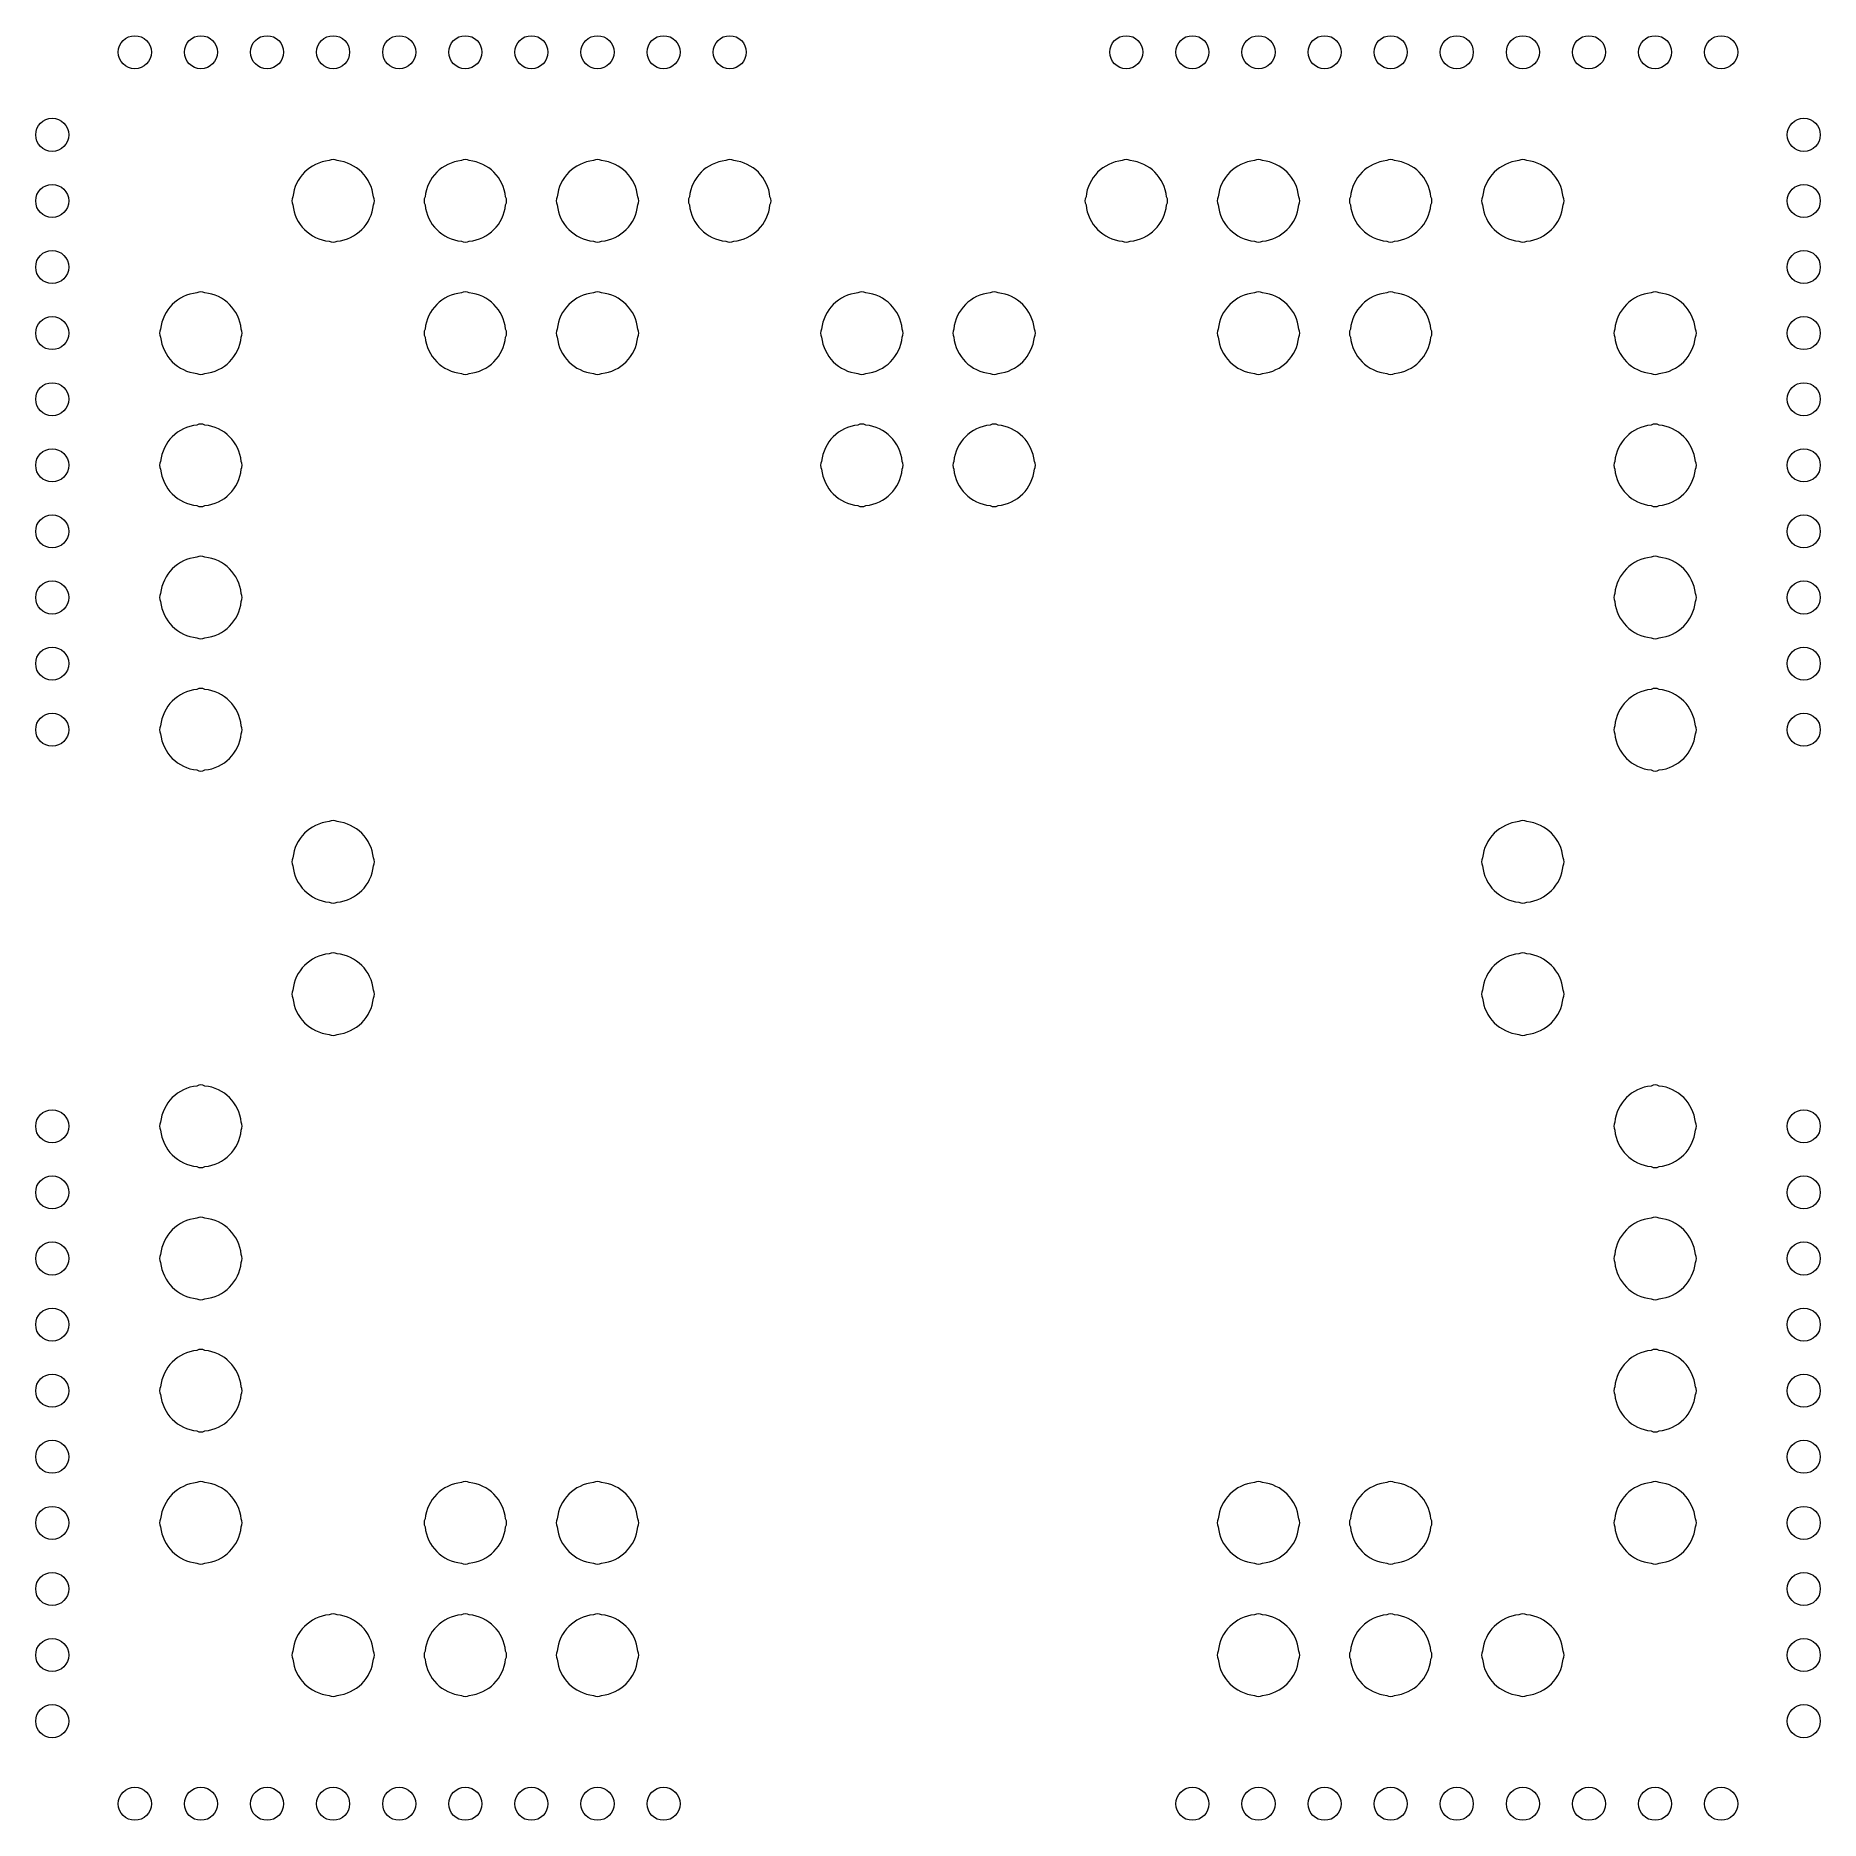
# Model space of a CAD drawing. Header units: millimetres. Extents: x -54 to 54, y -54 to 54.
import ezdxf

# ---------------------------------------------------------------- set-up
doc = ezdxf.new("R2010")
doc.units = ezdxf.units.MM
doc.layers.add('VectorLines_Light_0p003mm', color=6, linetype='CONTINUOUS', lineweight=0, true_color=0xff00ff)

msp = doc.modelspace()

# ---------------------------------------------------------------- linework, layer by layer
at = {"layer": 'VectorLines_Light_0p003mm'}
for centre in [(-48, 53), (-44, 53), (-40, 53), (-36, 53), (-32, 53), (-28, 53), (-24, 53), (-20, 53), (-16, 53), (-12, 53), (12, 53), (16, 53), (20, 53), (24, 53), (28, 53), (32, 53), (36, 53), (40, 53), (44, 53), (48, 53), (-53, 48), (53, 48), (-53, 44), (53, 44), (-53, 40), (53, 40), (-53, 36), (53, 36), (-53, 32), (53, 32), (-53, 28), (53, 28), (-53, 24), (53, 24), (-53, 20), (53, 20), (-53, 16), (53, 16), (-53, 12), (53, 12), (-53, -12), (53, -12), (-53, -16), (53, -16), (-53, -20), (53, -20), (-53, -24), (53, -24), (-53, -28), (53, -28), (-53, -32), (53, -32), (-53, -36), (53, -36), (-53, -40), (53, -40), (-53, -44), (53, -44), (-53, -48), (53, -48), (-48, -53), (-44, -53), (-40, -53), (-36, -53), (-32, -53), (-28, -53), (-24, -53), (-20, -53), (-16, -53), (16, -53), (20, -53), (24, -53), (28, -53), (32, -53), (36, -53), (40, -53), (44, -53), (48, -53)]:
    msp.add_circle(centre, 1, dxfattribs=at)
for centre, radius, start, end in [((-36, 46), 0.5, 61.1933, 118.8067), ((-28, 46), 0.5, 61.1933, 118.8067), ((-20, 46), 0.5, 61.1933, 118.8067), ((-12, 46), 0.5, 61.1933, 118.8067), ((12, 46), 0.5, 61.1933, 118.8067), ((20, 46), 0.5, 61.1933, 118.8067), ((28, 46), 0.5, 61.1933, 118.8067), ((36, 46), 0.5, 61.1933, 118.8067), ((-36, 44), 2.45, 95.6435, 174.3565), ((-36, 44), 2.45, 5.6435, 84.3565), ((-28, 44), 2.45, 95.6435, 174.3565), ((-28, 44), 2.45, 5.6435, 84.3565), ((-20, 44), 2.45, 95.6435, 174.3565), ((-20, 44), 2.45, 5.6435, 84.3565), ((-12, 44), 2.45, 95.6435, 174.3565), ((-12, 44), 2.45, 5.6435, 84.3565), ((12, 44), 2.45, 95.6435, 174.3565), ((12, 44), 2.45, 5.6435, 84.3565), ((20, 44), 2.45, 95.6435, 174.3565), ((20, 44), 2.45, 5.6435, 84.3565), ((28, 44), 2.45, 95.6435, 174.3565), ((28, 44), 2.45, 5.6435, 84.3565), ((36, 44), 2.45, 95.6435, 174.3565), ((36, 44), 2.45, 5.6435, 84.3565), ((-38, 44), 0.5, 151.1933, 208.8067), ((-36, 44), 2.45, 185.6435, 264.3565), ((-36, 44), 2.45, 275.6435, 354.3565), ((-34, 44), 0.5, 331.1933, 28.8067), ((-30, 44), 0.5, 151.1933, 208.8067), ((-28, 44), 2.45, 185.6435, 264.3565), ((-28, 44), 2.45, 275.6435, 354.3565), ((-26, 44), 0.5, 331.1933, 28.8067), ((-22, 44), 0.5, 151.1933, 208.8067), ((-20, 44), 2.45, 185.6435, 264.3565), ((-20, 44), 2.45, 275.6435, 354.3565), ((-18, 44), 0.5, 331.1933, 28.8067), ((-14, 44), 0.5, 151.1933, 208.8067), ((-12, 44), 2.45, 185.6435, 264.3565), ((-12, 44), 2.45, 275.6435, 354.3565), ((-10, 44), 0.5, 331.1933, 28.8067), ((10, 44), 0.5, 151.1933, 208.8067), ((12, 44), 2.45, 185.6435, 264.3565), ((12, 44), 2.45, 275.6435, 354.3565), ((14, 44), 0.5, 331.1933, 28.8067), ((18, 44), 0.5, 151.1933, 208.8067), ((20, 44), 2.45, 185.6435, 264.3565), ((20, 44), 2.45, 275.6435, 354.3565), ((22, 44), 0.5, 331.1933, 28.8067), ((26, 44), 0.5, 151.1933, 208.8067), ((28, 44), 2.45, 185.6435, 264.3565), ((28, 44), 2.45, 275.6435, 354.3565), ((30, 44), 0.5, 331.1933, 28.8067), ((34, 44), 0.5, 151.1933, 208.8067), ((36, 44), 2.45, 185.6435, 264.3565), ((36, 44), 2.45, 275.6435, 354.3565), ((38, 44), 0.5, 331.1933, 28.8067), ((-36, 42), 0.5, 241.1933, 298.8067), ((-28, 42), 0.5, 241.1933, 298.8067), ((-20, 42), 0.5, 241.1933, 298.8067), ((-12, 42), 0.5, 241.1933, 298.8067), ((12, 42), 0.5, 241.1933, 298.8067), ((20, 42), 0.5, 241.1933, 298.8067), ((28, 42), 0.5, 241.1933, 298.8067), ((36, 42), 0.5, 241.1933, 298.8067), ((-44, 36), 2.45, 95.6435, 174.3565), ((-44, 38), 0.5, 61.1933, 118.8067), ((-44, 36), 2.45, 5.6435, 84.3565), ((-28, 36), 2.45, 95.6435, 174.3565), ((-28, 38), 0.5, 61.1933, 118.8067), ((-28, 36), 2.45, 5.6435, 84.3565), ((-20, 36), 2.45, 95.6435, 174.3565), ((-20, 38), 0.5, 61.1933, 118.8067), ((-20, 36), 2.45, 5.6435, 84.3565), ((-4, 36), 2.45, 95.6435, 174.3565), ((-4, 38), 0.5, 61.1933, 118.8067), ((-4, 36), 2.45, 5.6435, 84.3565), ((4, 36), 2.45, 95.6435, 174.3565), ((4, 38), 0.5, 61.1933, 118.8067), ((4, 36), 2.45, 5.6435, 84.3565), ((20, 36), 2.45, 95.6435, 174.3565), ((20, 38), 0.5, 61.1933, 118.8067), ((20, 36), 2.45, 5.6435, 84.3565), ((28, 36), 2.45, 95.6435, 174.3565), ((28, 38), 0.5, 61.1933, 118.8067), ((28, 36), 2.45, 5.6435, 84.3565), ((44, 36), 2.45, 95.6435, 174.3565), ((44, 38), 0.5, 61.1933, 118.8067), ((44, 36), 2.45, 5.6435, 84.3565), ((-46, 36), 0.5, 151.1933, 208.8067), ((-44, 36), 2.45, 185.6435, 264.3565), ((-44, 36), 2.45, 275.6435, 354.3565), ((-42, 36), 0.5, 331.1933, 28.8067), ((-30, 36), 0.5, 151.1933, 208.8067), ((-28, 36), 2.45, 185.6435, 264.3565), ((-28, 36), 2.45, 275.6435, 354.3565), ((-26, 36), 0.5, 331.1933, 28.8067), ((-22, 36), 0.5, 151.1933, 208.8067), ((-20, 36), 2.45, 185.6435, 264.3565), ((-20, 36), 2.45, 275.6435, 354.3565), ((-18, 36), 0.5, 331.1933, 28.8067), ((-6, 36), 0.5, 151.1933, 208.8067), ((-4, 36), 2.45, 185.6435, 264.3565), ((-4, 36), 2.45, 275.6435, 354.3565), ((-2, 36), 0.5, 331.1933, 28.8067), ((2, 36), 0.5, 151.1933, 208.8067), ((4, 36), 2.45, 185.6435, 264.3565), ((4, 36), 2.45, 275.6435, 354.3565), ((6, 36), 0.5, 331.1933, 28.8067), ((18, 36), 0.5, 151.1933, 208.8067), ((20, 36), 2.45, 185.6435, 264.3565), ((20, 36), 2.45, 275.6435, 354.3565), ((22, 36), 0.5, 331.1933, 28.8067), ((26, 36), 0.5, 151.1933, 208.8067), ((28, 36), 2.45, 185.6435, 264.3565), ((28, 36), 2.45, 275.6435, 354.3565), ((30, 36), 0.5, 331.1933, 28.8067), ((42, 36), 0.5, 151.1933, 208.8067), ((44, 36), 2.45, 185.6435, 264.3565), ((44, 36), 2.45, 275.6435, 354.3565), ((46, 36), 0.5, 331.1933, 28.8067), ((-44, 34), 0.5, 241.1933, 298.8067), ((-28, 34), 0.5, 241.1933, 298.8067), ((-20, 34), 0.5, 241.1933, 298.8067), ((-4, 34), 0.5, 241.1933, 298.8067), ((4, 34), 0.5, 241.1933, 298.8067), ((20, 34), 0.5, 241.1933, 298.8067), ((28, 34), 0.5, 241.1933, 298.8067), ((44, 34), 0.5, 241.1933, 298.8067), ((-44, 28), 2.45, 95.6435, 174.3565), ((-44, 30), 0.5, 61.1933, 118.8067), ((-44, 28), 2.45, 5.6435, 84.3565), ((-4, 28), 2.45, 95.6435, 174.3565), ((-4, 30), 0.5, 61.1933, 118.8067), ((-4, 28), 2.45, 5.6435, 84.3565), ((4, 28), 2.45, 95.6435, 174.3565), ((4, 30), 0.5, 61.1933, 118.8067), ((4, 28), 2.45, 5.6435, 84.3565), ((44, 28), 2.45, 95.6435, 174.3565), ((44, 30), 0.5, 61.1933, 118.8067), ((44, 28), 2.45, 5.6435, 84.3565), ((-46, 28), 0.5, 151.1933, 208.8067), ((-42, 28), 0.5, 331.1933, 28.8067), ((-6, 28), 0.5, 151.1933, 208.8067), ((-2, 28), 0.5, 331.1933, 28.8067), ((2, 28), 0.5, 151.1933, 208.8067), ((6, 28), 0.5, 331.1933, 28.8067), ((42, 28), 0.5, 151.1933, 208.8067), ((46, 28), 0.5, 331.1933, 28.8067), ((-44, 28), 2.45, 185.6435, 264.3565), ((-44, 28), 2.45, 275.6435, 354.3565), ((-4, 28), 2.45, 185.6435, 264.3565), ((-4, 28), 2.45, 275.6435, 354.3565), ((4, 28), 2.45, 185.6435, 264.3565), ((4, 28), 2.45, 275.6435, 354.3565), ((44, 28), 2.45, 185.6435, 264.3565), ((44, 28), 2.45, 275.6435, 354.3565), ((-44, 26), 0.5, 241.1933, 298.8067), ((-4, 26), 0.5, 241.1933, 298.8067), ((4, 26), 0.5, 241.1933, 298.8067), ((44, 26), 0.5, 241.1933, 298.8067), ((-44, 20), 2.45, 95.6435, 174.3565), ((-44, 22), 0.5, 61.1933, 118.8067), ((-44, 20), 2.45, 5.6435, 84.3565), ((44, 20), 2.45, 95.6435, 174.3565), ((44, 22), 0.5, 61.1933, 118.8067), ((44, 20), 2.45, 5.6435, 84.3565), ((-46, 20), 0.5, 151.1933, 208.8067), ((-44, 20), 2.45, 185.6435, 264.3565), ((-44, 20), 2.45, 275.6435, 354.3565), ((-42, 20), 0.5, 331.1933, 28.8067), ((42, 20), 0.5, 151.1933, 208.8067), ((44, 20), 2.45, 185.6435, 264.3565), ((44, 20), 2.45, 275.6435, 354.3565), ((46, 20), 0.5, 331.1933, 28.8067), ((-44, 18), 0.5, 241.1933, 298.8067), ((44, 18), 0.5, 241.1933, 298.8067), ((-44, 12), 2.45, 95.6435, 174.3565), ((-44, 14), 0.5, 61.1933, 118.8067), ((-44, 12), 2.45, 5.6435, 84.3565), ((44, 12), 2.45, 95.6435, 174.3565), ((44, 14), 0.5, 61.1933, 118.8067), ((44, 12), 2.45, 5.6435, 84.3565), ((-46, 12), 0.5, 151.1933, 208.8067), ((-42, 12), 0.5, 331.1933, 28.8067), ((42, 12), 0.5, 151.1933, 208.8067), ((46, 12), 0.5, 331.1933, 28.8067), ((-44, 12), 2.45, 185.6435, 264.3565), ((-44, 12), 2.45, 275.6435, 354.3565), ((44, 12), 2.45, 185.6435, 264.3565), ((44, 12), 2.45, 275.6435, 354.3565), ((-44, 10), 0.5, 241.1933, 298.8067), ((44, 10), 0.5, 241.1933, 298.8067), ((-36, 6), 0.5, 61.1933, 118.8067), ((36, 6), 0.5, 61.1933, 118.8067), ((-36, 4), 2.45, 95.6435, 174.3565), ((-36, 4), 2.45, 5.6435, 84.3565), ((36, 4), 2.45, 95.6435, 174.3565), ((36, 4), 2.45, 5.6435, 84.3565), ((-38, 4), 0.5, 151.1933, 208.8067), ((-36, 4), 2.45, 185.6435, 264.3565), ((-36, 4), 2.45, 275.6435, 354.3565), ((-34, 4), 0.5, 331.1933, 28.8067), ((34, 4), 0.5, 151.1933, 208.8067), ((36, 4), 2.45, 185.6435, 264.3565), ((36, 4), 2.45, 275.6435, 354.3565), ((38, 4), 0.5, 331.1933, 28.8067), ((-36, 2), 0.5, 241.1933, 298.8067), ((36, 2), 0.5, 241.1933, 298.8067), ((-36, -4), 2.45, 95.6435, 174.3565), ((-36, -2), 0.5, 61.1933, 118.8067), ((-36, -4), 2.45, 5.6435, 84.3565), ((36, -4), 2.45, 95.6435, 174.3565), ((36, -2), 0.5, 61.1933, 118.8067), ((36, -4), 2.45, 5.6435, 84.3565), ((-38, -4), 0.5, 151.1933, 208.8067), ((-36, -4), 2.45, 185.6435, 264.3565), ((-36, -4), 2.45, 275.6435, 354.3565), ((-34, -4), 0.5, 331.1933, 28.8067), ((34, -4), 0.5, 151.1933, 208.8067), ((36, -4), 2.45, 185.6435, 264.3565), ((36, -4), 2.45, 275.6435, 354.3565), ((38, -4), 0.5, 331.1933, 28.8067), ((-36, -6), 0.5, 241.1933, 298.8067), ((36, -6), 0.5, 241.1933, 298.8067), ((-44, -12), 2.45, 95.6435, 174.3565), ((-44, -10), 0.5, 61.1933, 118.8067), ((-44, -12), 2.45, 5.6435, 84.3565), ((44, -12), 2.45, 95.6435, 174.3565), ((44, -10), 0.5, 61.1933, 118.8067), ((44, -12), 2.45, 5.6435, 84.3565), ((-46, -12), 0.5, 151.1933, 208.8067), ((-42, -12), 0.5, 331.1933, 28.8067), ((42, -12), 0.5, 151.1933, 208.8067), ((46, -12), 0.5, 331.1933, 28.8067), ((-44, -12), 2.45, 185.6435, 264.3565), ((-44, -12), 2.45, 275.6435, 354.3565), ((44, -12), 2.45, 185.6435, 264.3565), ((44, -12), 2.45, 275.6435, 354.3565), ((-44, -14), 0.5, 241.1933, 298.8067), ((44, -14), 0.5, 241.1933, 298.8067), ((-44, -20), 2.45, 95.6435, 174.3565), ((-44, -18), 0.5, 61.1933, 118.8067), ((-44, -20), 2.45, 5.6435, 84.3565), ((44, -20), 2.45, 95.6435, 174.3565), ((44, -18), 0.5, 61.1933, 118.8067), ((44, -20), 2.45, 5.6435, 84.3565), ((-46, -20), 0.5, 151.1933, 208.8067), ((-44, -20), 2.45, 185.6435, 264.3565), ((-44, -20), 2.45, 275.6435, 354.3565), ((-42, -20), 0.5, 331.1933, 28.8067), ((42, -20), 0.5, 151.1933, 208.8067), ((44, -20), 2.45, 185.6435, 264.3565), ((44, -20), 2.45, 275.6435, 354.3565), ((46, -20), 0.5, 331.1933, 28.8067), ((-44, -22), 0.5, 241.1933, 298.8067), ((44, -22), 0.5, 241.1933, 298.8067), ((-44, -28), 2.45, 95.6435, 174.3565), ((-44, -26), 0.5, 61.1933, 118.8067), ((-44, -28), 2.45, 5.6435, 84.3565), ((44, -28), 2.45, 95.6435, 174.3565), ((44, -26), 0.5, 61.1933, 118.8067), ((44, -28), 2.45, 5.6435, 84.3565), ((-46, -28), 0.5, 151.1933, 208.8067), ((-42, -28), 0.5, 331.1933, 28.8067), ((42, -28), 0.5, 151.1933, 208.8067), ((46, -28), 0.5, 331.1933, 28.8067), ((-44, -28), 2.45, 185.6435, 264.3565), ((-44, -28), 2.45, 275.6435, 354.3565), ((44, -28), 2.45, 185.6435, 264.3565), ((44, -28), 2.45, 275.6435, 354.3565), ((-44, -30), 0.5, 241.1933, 298.8067), ((44, -30), 0.5, 241.1933, 298.8067), ((-44, -36), 2.45, 95.6435, 174.3565), ((-44, -34), 0.5, 61.1933, 118.8067), ((-44, -36), 2.45, 5.6435, 84.3565), ((-28, -36), 2.45, 95.6435, 174.3565), ((-28, -34), 0.5, 61.1933, 118.8067), ((-28, -36), 2.45, 5.6435, 84.3565), ((-20, -36), 2.45, 95.6435, 174.3565), ((-20, -34), 0.5, 61.1933, 118.8067), ((-20, -36), 2.45, 5.6435, 84.3565), ((20, -36), 2.45, 95.6435, 174.3565), ((20, -34), 0.5, 61.1933, 118.8067), ((20, -36), 2.45, 5.6435, 84.3565), ((28, -36), 2.45, 95.6435, 174.3565), ((28, -34), 0.5, 61.1933, 118.8067), ((28, -36), 2.45, 5.6435, 84.3565), ((44, -36), 2.45, 95.6435, 174.3565), ((44, -34), 0.5, 61.1933, 118.8067), ((44, -36), 2.45, 5.6435, 84.3565), ((-46, -36), 0.5, 151.1933, 208.8067), ((-44, -36), 2.45, 185.6435, 264.3565), ((-44, -36), 2.45, 275.6435, 354.3565), ((-42, -36), 0.5, 331.1933, 28.8067), ((-30, -36), 0.5, 151.1933, 208.8067), ((-28, -36), 2.45, 185.6435, 264.3565), ((-28, -36), 2.45, 275.6435, 354.3565), ((-26, -36), 0.5, 331.1933, 28.8067), ((-22, -36), 0.5, 151.1933, 208.8067), ((-20, -36), 2.45, 185.6435, 264.3565), ((-20, -36), 2.45, 275.6435, 354.3565), ((-18, -36), 0.5, 331.1933, 28.8067), ((18, -36), 0.5, 151.1933, 208.8067), ((20, -36), 2.45, 185.6435, 264.3565), ((20, -36), 2.45, 275.6435, 354.3565), ((22, -36), 0.5, 331.1933, 28.8067), ((26, -36), 0.5, 151.1933, 208.8067), ((28, -36), 2.45, 185.6435, 264.3565), ((28, -36), 2.45, 275.6435, 354.3565), ((30, -36), 0.5, 331.1933, 28.8067), ((42, -36), 0.5, 151.1933, 208.8067), ((44, -36), 2.45, 185.6435, 264.3565), ((44, -36), 2.45, 275.6435, 354.3565), ((46, -36), 0.5, 331.1933, 28.8067), ((-44, -38), 0.5, 241.1933, 298.8067), ((-28, -38), 0.5, 241.1933, 298.8067), ((-20, -38), 0.5, 241.1933, 298.8067), ((20, -38), 0.5, 241.1933, 298.8067), ((28, -38), 0.5, 241.1933, 298.8067), ((44, -38), 0.5, 241.1933, 298.8067), ((-36, -44), 2.45, 95.6435, 174.3565), ((-36, -42), 0.5, 61.1933, 118.8067), ((-36, -44), 2.45, 5.6435, 84.3565), ((-28, -44), 2.45, 95.6435, 174.3565), ((-28, -42), 0.5, 61.1933, 118.8067), ((-28, -44), 2.45, 5.6435, 84.3565), ((-20, -44), 2.45, 95.6435, 174.3565), ((-20, -42), 0.5, 61.1933, 118.8067), ((-20, -44), 2.45, 5.6435, 84.3565), ((20, -44), 2.45, 95.6435, 174.3565), ((20, -42), 0.5, 61.1933, 118.8067), ((20, -44), 2.45, 5.6435, 84.3565), ((28, -44), 2.45, 95.6435, 174.3565), ((28, -42), 0.5, 61.1933, 118.8067), ((28, -44), 2.45, 5.6435, 84.3565), ((36, -44), 2.45, 95.6435, 174.3565), ((36, -42), 0.5, 61.1933, 118.8067), ((36, -44), 2.45, 5.6435, 84.3565), ((-38, -44), 0.5, 151.1933, 208.8067), ((-36, -44), 2.45, 185.6435, 264.3565), ((-36, -44), 2.45, 275.6435, 354.3565), ((-34, -44), 0.5, 331.1933, 28.8067), ((-30, -44), 0.5, 151.1933, 208.8067), ((-28, -44), 2.45, 185.6435, 264.3565), ((-28, -44), 2.45, 275.6435, 354.3565), ((-26, -44), 0.5, 331.1933, 28.8067), ((-22, -44), 0.5, 151.1933, 208.8067), ((-20, -44), 2.45, 185.6435, 264.3565), ((-20, -44), 2.45, 275.6435, 354.3565), ((-18, -44), 0.5, 331.1933, 28.8067), ((18, -44), 0.5, 151.1933, 208.8067), ((20, -44), 2.45, 185.6435, 264.3565), ((20, -44), 2.45, 275.6435, 354.3565), ((22, -44), 0.5, 331.1933, 28.8067), ((26, -44), 0.5, 151.1933, 208.8067), ((28, -44), 2.45, 185.6435, 264.3565), ((28, -44), 2.45, 275.6435, 354.3565), ((30, -44), 0.5, 331.1933, 28.8067), ((34, -44), 0.5, 151.1933, 208.8067), ((36, -44), 2.45, 185.6435, 264.3565), ((36, -44), 2.45, 275.6435, 354.3565), ((38, -44), 0.5, 331.1933, 28.8067), ((-36, -46), 0.5, 241.1933, 298.8067), ((-28, -46), 0.5, 241.1933, 298.8067), ((-20, -46), 0.5, 241.1933, 298.8067), ((20, -46), 0.5, 241.1933, 298.8067), ((28, -46), 0.5, 241.1933, 298.8067), ((36, -46), 0.5, 241.1933, 298.8067)]:
    msp.add_arc(centre, radius, start, end, dxfattribs=at)

doc.saveas('drawing.dxf')
